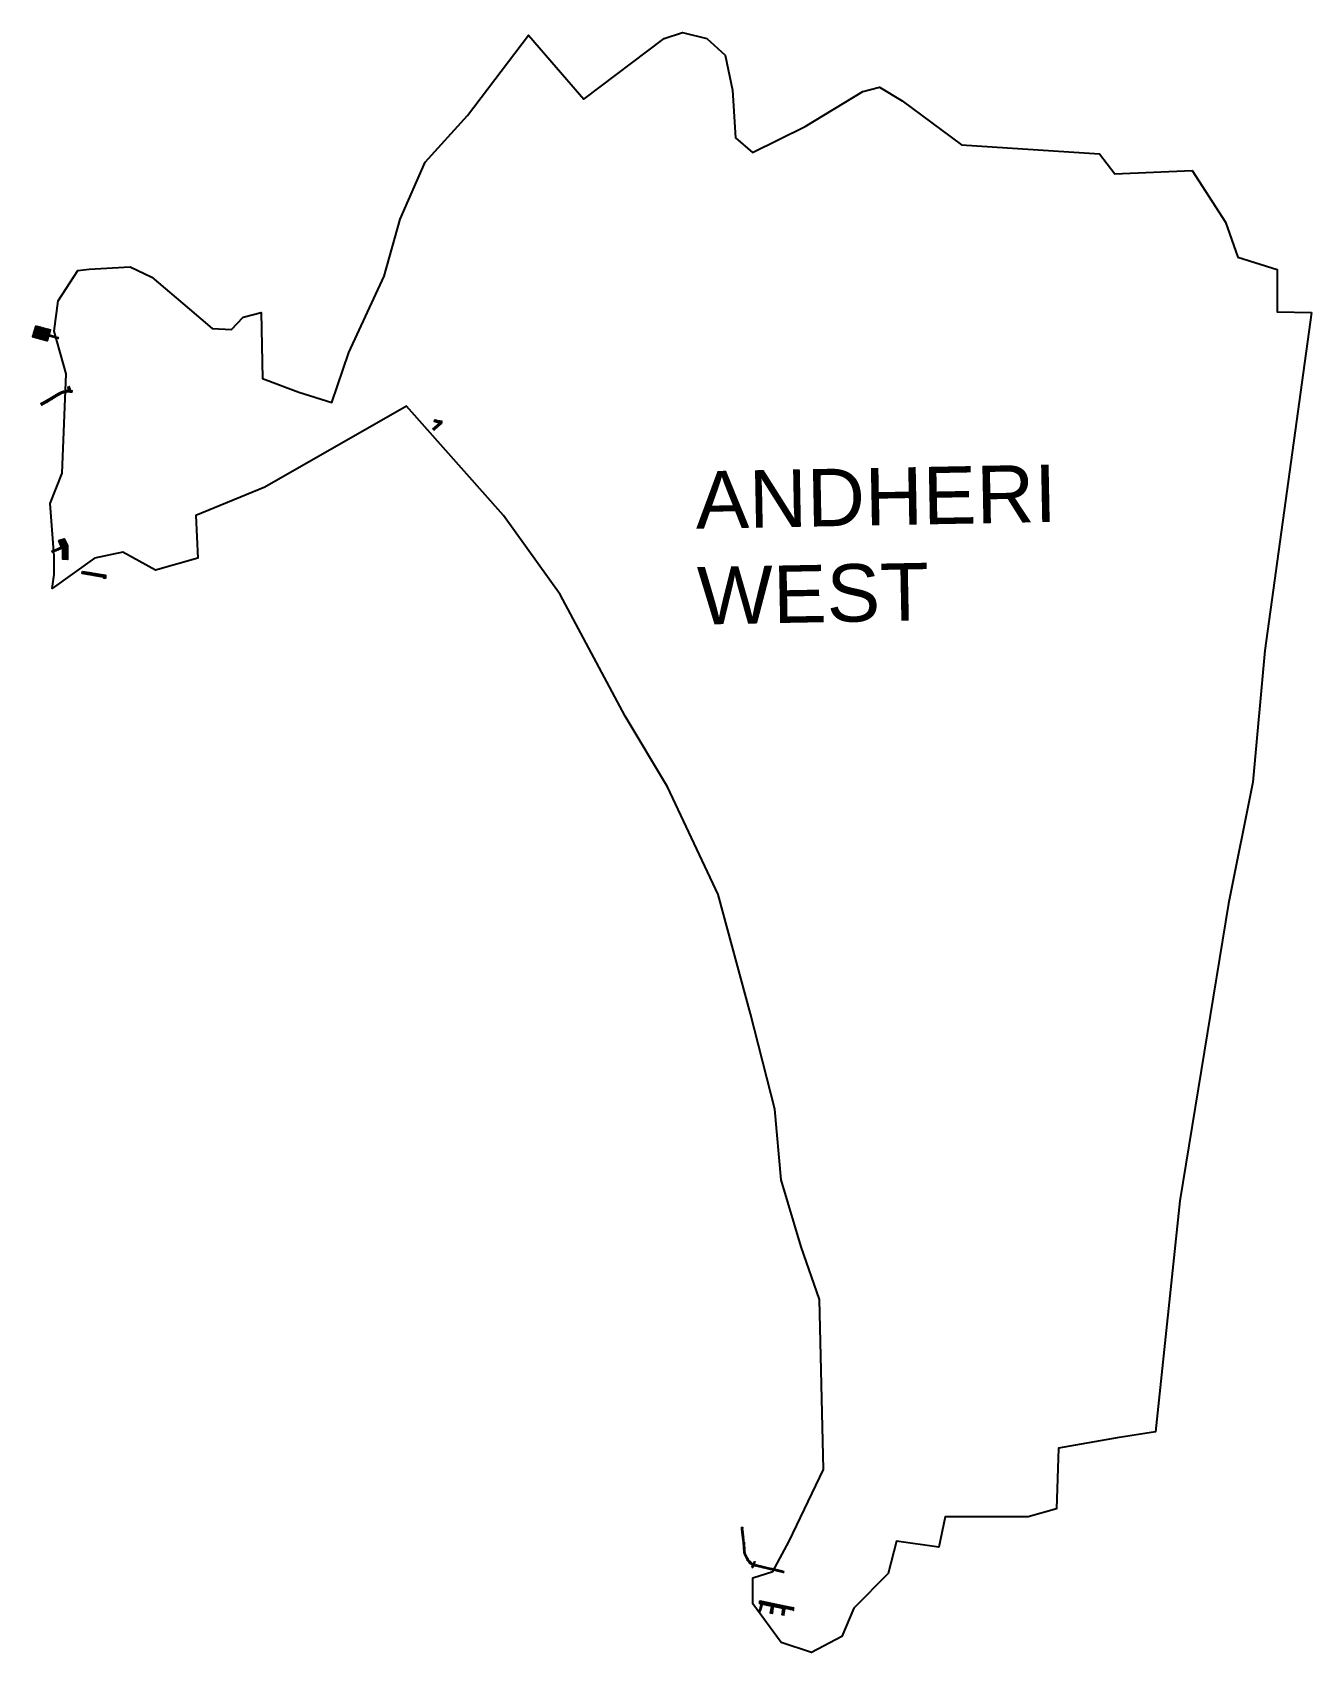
# Model space of a CAD drawing. Header units: metres. Extents: x 267190 to 273870, y 2111090 to 2119548.
import ezdxf

# ---------------------------------------------------------------- set-up
doc = ezdxf.new("R2010")
doc.units = ezdxf.units.M
doc.header["$MEASUREMENT"] = 0
for name, color, linetype in [('JETTY', 51, 'Continuous'), ('JETTY HATCH', 200, 'Continuous'), ('village', 3, 'Continuous'), ('VILLAGE NAME', 250, 'Continuous')]:
    doc.layers.add(name, color=color, linetype=linetype)
doc.styles.get("Standard").update_dxf_attribs({"font": 'arial.ttf'})

msp = doc.modelspace()

# ---------------------------------------------------------------- hatches: boundary and pattern name
at = {"layer": 'JETTY HATCH'}
h = msp.add_hatch(dxfattribs=at)
h.set_pattern_fill('ANSI37', color=256, scale=10)
h.paths.add_polyline_path([(267285.4, 2117995.6), (267208.1, 2118016.4), (267190.4, 2117958.7), (267269.6, 2117937.2), (267277, 2117963.9), (267325.4, 2117950.1), (267326.1, 2117955.3), (267278.8, 2117968.9)])
h = msp.add_hatch(dxfattribs=at)
h.set_pattern_fill('ANSI37', color=256, scale=10)
h.paths.add_polyline_path([(267398.7, 2117677.7), (267396.8, 2117669.5), (267372.1, 2117671.9), (267345.2, 2117664.2), (267325.5, 2117653.3), (267277.7, 2117624), (267239.1, 2117601.7), (267234, 2117610.2), (267283, 2117638.4), (267336.2, 2117670.3), (267352.9, 2117675.6), (267377.1, 2117679.9), (267375.3, 2117696.9), (267384.6, 2117698.2), (267389.6, 2117679.3)])
h = msp.add_hatch(dxfattribs=at)
h.set_pattern_fill('ANSI37', color=256, scale=10)
h.paths.add_polyline_path([(269327.7, 2117519.5), (269329.2, 2117508.3), (269286.9, 2117471.4), (269281.8, 2117479), (269315.5, 2117508), (269314.5, 2117509.8), (269288.8, 2117515.7), (269291, 2117525.9), (269312.2, 2117521)])
h = msp.add_hatch(dxfattribs=at)
h.set_pattern_fill('ANSI37', color=256, scale=10)
h.paths.add_polyline_path([(267373.9, 2116868.1), (267355.4, 2116904.4), (267328.3, 2116894.5), (267341.9, 2116861), (267292.7, 2116839.5), (267294.8, 2116834.7), (267349, 2116857.1), (267349.4, 2116798.2), (267373.4, 2116796.9)])
h = msp.add_hatch(dxfattribs=at)
h.set_pattern_fill('ANSI37', color=256, scale=10)
h.paths.add_polyline_path([(267451.7, 2116733.1), (267450, 2116723), (267564.1, 2116704.4), (267563.6, 2116698.2), (267572.2, 2116698.4), (267571.3, 2116713.6)])
h = msp.add_hatch(dxfattribs=at)
h.set_pattern_fill('ANSI37', color=256, scale=10)
h.paths.add_polyline_path([(271114.9, 2111513.7), (271114.4, 2111507.5), (270957.8, 2111544.7), (270952.1, 2111533), (270946.6, 2111535.9), (270950.8, 2111546.5), (270936, 2111554.9), (270923.2, 2111570.7), (270905.9, 2111606.8), (270901.7, 2111662), (270893.7, 2111731.4), (270892.4, 2111744.2), (270898.9, 2111744.2), (270908.5, 2111659.8), (270911.6, 2111609.9), (270924.4, 2111583.8), (270933.8, 2111568.5), (270948.7, 2111555.5), (270955.7, 2111552.1), (270959.3, 2111565.3), (270963.3, 2111564.6), (270962.2, 2111549.6)])
h = msp.add_hatch(dxfattribs=at)
h.set_pattern_fill('ANSI37', color=256, scale=10)
h.paths.add_polyline_path([(271114.9, 2111513.7), (271114.4, 2111507.5), (270957.8, 2111544.7), (270952.1, 2111533), (270946.6, 2111535.9), (270950.8, 2111546.5), (270936, 2111554.9), (270923.2, 2111570.7), (270905.9, 2111606.8), (270901.7, 2111662), (270893.7, 2111731.4), (270892.4, 2111744.2), (270898.9, 2111744.2), (270908.5, 2111659.8), (270911.6, 2111609.9), (270924.4, 2111583.8), (270933.8, 2111568.5), (270948.7, 2111555.5), (270955.7, 2111552.1), (270959.3, 2111565.3), (270963.3, 2111564.6), (270962.2, 2111549.6)])
h = msp.add_hatch(dxfattribs=at)
h.set_pattern_fill('ANSI37', color=256, scale=10)
h.paths.add_polyline_path([(271165.7, 2111322.6), (271165.8, 2111311.7), (271121, 2111320.8), (271115.1, 2111286.1), (271104, 2111287.7), (271109.1, 2111320.5), (271061, 2111330.1), (271055.3, 2111293.9), (271042.9, 2111295.7), (271050.2, 2111332.2), (271003.1, 2111341.5), (270991.7, 2111305.3), (270986, 2111307.1), (270995.3, 2111343.3), (270986, 2111345.1), (270988.3, 2111359.8)])
h = msp.add_hatch(dxfattribs=at)
h.set_pattern_fill('ANSI37', color=256, scale=10)
h.paths.add_polyline_path([(271165.7, 2111322.6), (271165.8, 2111311.7), (271121, 2111320.8), (271115.1, 2111286.1), (271104, 2111287.7), (271109.1, 2111320.5), (271061, 2111330.1), (271055.3, 2111293.9), (271042.9, 2111295.7), (271050.2, 2111332.2), (271003.1, 2111341.5), (270991.7, 2111305.3), (270986, 2111307.1), (270995.3, 2111343.3), (270986, 2111345.1), (270988.3, 2111359.8)])

# ---------------------------------------------------------------- linework, layer by layer
at = {"layer": 'JETTY', "const_width": 0.1}
for points in [[(267326.1, 2117955.3), (267325.4, 2117950.1), (267277, 2117963.9), (267269.6, 2117937.2), (267190.4, 2117958.7), (267208.1, 2118016.4), (267285.4, 2117995.6), (267278.8, 2117968.9)], [(267398.7, 2117677.7), (267396.8, 2117669.5), (267372.1, 2117671.9), (267345.2, 2117664.2), (267325.5, 2117653.3), (267277.7, 2117624), (267239.1, 2117601.7), (267234, 2117610.2), (267283, 2117638.4), (267336.2, 2117670.3), (267352.9, 2117675.6), (267377.1, 2117679.9), (267375.3, 2117696.9), (267384.6, 2117698.2), (267389.6, 2117679.3)], [(269327.7, 2117519.5), (269329.2, 2117508.3), (269286.9, 2117471.4), (269281.8, 2117479), (269315.5, 2117508), (269314.5, 2117509.8), (269288.8, 2117515.7), (269291, 2117525.9), (269312.2, 2117521)], [(271114.9, 2111513.7), (271114.4, 2111507.5), (270957.8, 2111544.7), (270952.1, 2111533), (270946.6, 2111535.9), (270950.8, 2111546.5), (270936, 2111554.9), (270923.2, 2111570.7), (270905.9, 2111606.8), (270901.7, 2111662), (270893.7, 2111731.4), (270892.4, 2111744.2), (270898.9, 2111744.2), (270908.5, 2111659.8), (270911.6, 2111609.9), (270924.4, 2111583.8), (270933.8, 2111568.5), (270948.7, 2111555.5), (270955.7, 2111552.1), (270959.3, 2111565.3), (270963.3, 2111564.6), (270962.2, 2111549.6)], [(271114.9, 2111513.7), (271114.4, 2111507.5), (270957.8, 2111544.7), (270952.1, 2111533), (270946.6, 2111535.9), (270950.8, 2111546.5), (270936, 2111554.9), (270923.2, 2111570.7), (270905.9, 2111606.8), (270901.7, 2111662), (270893.7, 2111731.4), (270892.4, 2111744.2), (270898.9, 2111744.2), (270908.5, 2111659.8), (270911.6, 2111609.9), (270924.4, 2111583.8), (270933.8, 2111568.5), (270948.7, 2111555.5), (270955.7, 2111552.1), (270959.3, 2111565.3), (270963.3, 2111564.6), (270962.2, 2111549.6)], [(271165.7, 2111322.6), (271165.8, 2111311.7), (271121, 2111320.8), (271115.1, 2111286.1), (271104, 2111287.7), (271109.1, 2111320.5), (271061, 2111330.1), (271055.3, 2111293.9), (271042.9, 2111295.7), (271050.2, 2111332.2), (271003.1, 2111341.5), (270991.7, 2111305.3), (270986, 2111307.1), (270995.3, 2111343.3), (270986, 2111345.1), (270988.3, 2111359.8)], [(271165.7, 2111322.6), (271165.8, 2111311.7), (271121, 2111320.8), (271115.1, 2111286.1), (271104, 2111287.7), (271109.1, 2111320.5), (271061, 2111330.1), (271055.3, 2111293.9), (271042.9, 2111295.7), (271050.2, 2111332.2), (271003.1, 2111341.5), (270991.7, 2111305.3), (270986, 2111307.1), (270995.3, 2111343.3), (270986, 2111345.1), (270988.3, 2111359.8)]]:
    msp.add_lwpolyline(points, close=True, dxfattribs=at)
at = {"layer": 'JETTY'}
for points in [[(267328.3, 2116894.5), (267355.4, 2116904.4), (267373.9, 2116868.1), (267373.4, 2116796.9), (267349.4, 2116798.2), (267349, 2116857.1), (267294.8, 2116834.7), (267292.7, 2116839.5), (267341.9, 2116861)], [(267451.7, 2116733.1), (267571.3, 2116713.6), (267572.2, 2116698.4), (267563.6, 2116698.2), (267564.1, 2116704.4), (267450, 2116723)]]:
    msp.add_lwpolyline(points, close=True, dxfattribs=at)
at = {"layer": 'village', "color": 3, "true_color": 0x00ff00}
msp.add_polyline3d([(273870, 2118085.5, 0), (273626.2, 2116321.1, 0), (273562.8, 2115633.9, 0), (273435.9, 2114999.6, 0), (273182.2, 2113447.5, 0), (273055.3, 2112242.3, 0), (272854.4, 2112210.6, 0), (272547.8, 2112157.7, 0), (272537.3, 2111840.5, 0), (272389.2, 2111798.2, 0), (271955.8, 2111798.2, 0), (271924.1, 2111639.6, 0), (271702, 2111671.4, 0), (271659.7, 2111502.2, 0), (271480, 2111322.5, 0), (271416.6, 2111174.4, 0), (271258, 2111089.9, 0), (271099.4, 2111142.7, 0), (270951.4, 2111343.6, 0), (270951.4, 2111481, 0), (271057.1, 2111512.8, 0), (271141.7, 2111671.4, 0), (271321.4, 2112045.6, 0), (271300.3, 2112933.7, 0), (271205.1, 2113208.6, 0), (271099.4, 2113557.5, 0), (271067.7, 2113927.5, 0), (270940.8, 2114424.4, 0), (270771.7, 2115048.2, 0), (270507.3, 2115608.6, 0), (270285.3, 2115978.6, 0), (269947, 2116612.9, 0), (269651, 2117025.3, 0), (269143.5, 2117596.2, 0), (268403.4, 2117173.3, 0), (268043.9, 2117025.3, 0), (268054.5, 2116803.3, 0), (267832.5, 2116739.8, 0), (267663.3, 2116835, 0), (267515.3, 2116803.3, 0), (267293.3, 2116644.7, 0), (267303.9, 2116718.7, 0), (267303.9, 2116813.8, 0), (267282.7, 2117088.7, 0), (267346.2, 2117247.3, 0), (267367.3, 2117765.4, 0), (267303.9, 2117987.4, 0), (267325, 2118146, 0), (267427.9, 2118305.5, 0), (267487.3, 2118311.5, 0), (267701.4, 2118323.4, 0), (267814.4, 2118269.9, 0), (268010.7, 2118103.3, 0), (268129.6, 2118002.2, 0), (268230.7, 2117996.3, 0), (268290.2, 2118061.7, 0), (268385.4, 2118085.5, 0), (268391.3, 2117740.6, 0), (268581.6, 2117669.2, 0), (268754.1, 2117615.7, 0), (268843.3, 2117877.3, 0), (269027.6, 2118275.8, 0), (269110.9, 2118573.2, 0), (269241.7, 2118870.5, 0), (269461.8, 2119114.3, 0), (269781.1, 2119533, 0), (270069.5, 2119198.9, 0), (270489.7, 2119516, 0), (270584.9, 2119547.8, 0), (270711.8, 2119516, 0), (270806.9, 2119428.8, 0), (270846.6, 2119246.4, 0), (270861.1, 2118996.6, 0), (270949.7, 2118921.3, 0), (271224.8, 2119056.1, 0), (271526.1, 2119238.5, 0), (271613.3, 2119262.3, 0), (271732.3, 2119190.9, 0), (272041.5, 2118961, 0), (272763.1, 2118913.4, 0), (272842.4, 2118810.3, 0), (273246.8, 2118826.2, 0), (273421.2, 2118556.6, 0), (273484.7, 2118374.2, 0), (273690.8, 2118310.8, 0), (273690.8, 2118088.8, 0)], close=True, dxfattribs=at)

# ---------------------------------------------------------------- texts
at = {"layer": 'VILLAGE NAME', "insert": (270649.7, 2117256.2), "char_height": 300, "attachment_point": 1, "rotation": 1.10283}
msp.add_mtext_dynamic_manual_height_columns('{\\fArial|b0|i0|c0|p34;ANDHERI WEST}', width=2578.433, gutter_width=1928.7, heights=[0], dxfattribs=at)

doc.saveas('drawing.dxf')
